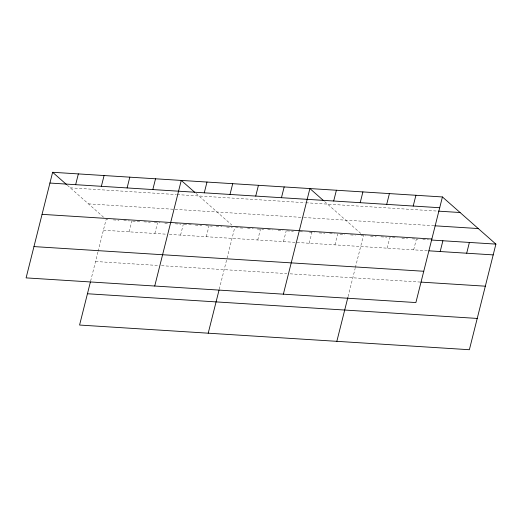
<?xml version="1.0" encoding="UTF-8"?>
<svg xmlns="http://www.w3.org/2000/svg" width="522" height="522" viewBox="0 0 522 522"><rect width="100%" height="100%" fill="white"/><g stroke="black" fill="none" stroke-linecap="round" stroke-linejoin="round"><path stroke-width="0.39" stroke-dasharray="2.61 1.96" d="M90.6 281.169L97.895 252.119M98.097 251.343L106.11 219.442L108.517 219.592M129.123 231.846L131.831 221.067M154.851 233.471L157.559 222.698M180.579 235.102L183.287 224.323M206.307 236.727L209.015 225.954M219.233 289.312L234.737 227.579M257.757 239.989L260.465 229.21M283.485 241.614L286.193 230.841M309.213 243.245L311.915 232.466M334.935 244.87L337.643 234.097M348.063 296.672L355.162 268.406M355.358 267.623L363.371 235.722M387.167 248.178L389.875 237.399L397.105 237.862M413.678 249.855L416.38 239.083M70.274 187.842L176.397 194.556M177.199 194.608L305.031 202.699M305.833 202.751L437.58 211.09M88.459 203.874L303.112 217.465M303.915 217.511L434.076 225.752M113.339 219.899L118.97 220.251M123.792 220.558L129.423 220.917M132.64 221.119L139.87 221.576M143.889 221.83L150.323 222.242M154.342 222.496L159.973 222.848M164.795 223.155L168.815 223.409M175.248 223.814L180.873 224.173M184.09 224.375L191.326 224.832M195.345 225.086L201.779 225.497M205.798 225.752L212.226 226.156M216.245 226.411L221.876 226.77M226.698 227.07L232.329 227.429M235.539 227.631L242.776 228.088M247.604 228.395L253.229 228.753M257.248 229.008L263.682 229.412M267.701 229.667L272.523 229.974M278.154 230.332L282.976 230.633M286.996 230.887L293.429 231.298M299.856 231.703L303.876 231.957M309.507 232.316L314.329 232.623M319.151 232.923L324.782 233.282M329.604 233.588L334.426 233.895M340.057 234.248L344.879 234.554M350.51 234.907L355.332 235.213M360.956 235.572L365.778 235.879M370.6 236.179L376.218 236.538M381.04 236.844L386.665 237.197M401.927 238.162L407.545 238.521M412.367 238.828L417.991 239.18M422.807 239.487L428.431 239.839M103.402 230.215L166.107 234.182M169.324 234.391L428.131 250.769M95.539 261.509L158.244 265.483M161.461 265.685L286.878 273.626M290.095 273.828L420.275 282.069M324.599 201.531L361.015 233.647M195.965 193.388L231.794 224.989M67.331 185.245L103.754 217.367"/><path stroke-width="0.78" d="M52.631 172.28L26.1 277.887L415.89 302.558L442.421 196.951L52.631 172.28L66.744 184.729M75.644 184.684L78.352 173.904M101.372 186.308L104.08 175.536M90.404 281.958L79.579 325.049L469.369 349.72L495.9 244.113L442.421 196.951M127.1 187.94L129.808 177.16M152.829 189.564L155.53 178.792M154.734 286.03L181.258 180.416L194.791 192.35M204.278 192.827L206.986 182.047M230.006 194.452L232.714 183.679M208.213 333.193L219.038 290.101M255.734 196.083L258.436 185.303M281.456 197.707L284.164 186.935M283.361 294.173L309.892 188.559L323.418 200.494M333.688 201.016L336.396 190.236M360.193 202.693L362.901 191.92M336.84 341.336L347.867 297.455M386.704 204.37L389.412 193.597M413.209 206.046L415.917 195.274M440.183 251.532L442.891 240.759M466.688 253.209L469.395 242.436M49.923 183.052L439.713 207.723M438.382 211.142L460.071 212.513M434.878 225.804L478.25 228.551M42.06 214.346L431.851 239.024M431.642 240.048L495.9 244.113M428.934 250.821L493.192 254.893M33.963 246.593L423.753 271.264M421.078 282.115L485.329 286.187M87.442 293.755L477.232 318.427"/></g></svg>
